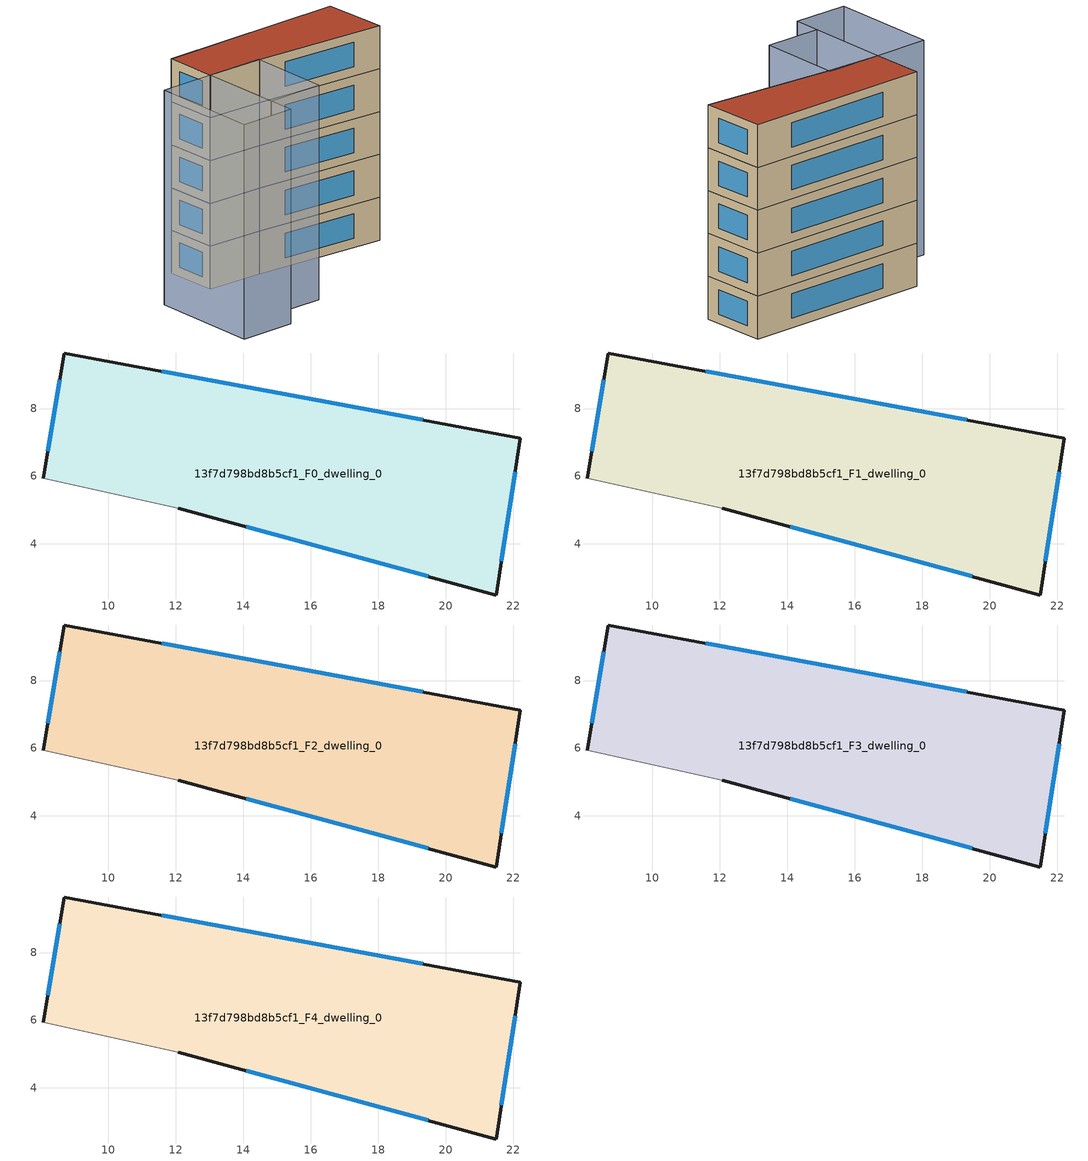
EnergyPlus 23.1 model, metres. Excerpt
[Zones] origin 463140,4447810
13f7d798bd8b5cf1_F0_dwelling_0
 floor ground (EU_floor_Construction): 22.21,7.12 21.49,2.48 12.08,5.05 8.07,5.94 8.7,9.64 z0
 wall outside (EU_wall_Construction): 12.08,5.05 21.49,2.48 22.21,7.12 8.7,9.64 8.07,5.94 z0:3
 wall adiabatic (EU_wall_Construction): 8.07,5.94 12.08,5.05 z0:3
 window (EU_Window_Construction): 8.56,8.85 8.21,6.73 / 19.32,7.66 11.59,9.1 / 21.65,3.47 22.06,6.13 / 14.09,4.5 19.48,3.03 z0.64:2.36
13f7d798bd8b5cf1_F1_dwelling_0
 floor to 13f7d798bd8b5cf1_F0_dwelling_0 (EU_floor_Construction): 22.21,7.12 21.49,2.48 12.08,5.05 8.07,5.94 8.7,9.64 z3
 wall outside (EU_wall_Construction): 12.08,5.05 21.49,2.48 22.21,7.12 8.7,9.64 8.07,5.94 z3:6
 wall adiabatic (EU_wall_Construction): 8.07,5.94 12.08,5.05 z3:6
 window (EU_Window_Construction): 8.56,8.85 8.21,6.73 / 19.32,7.66 11.59,9.1 / 21.65,3.47 22.06,6.13 / 14.09,4.5 19.48,3.03 z3.64:5.36
13f7d798bd8b5cf1_F2_dwelling_0
 floor to 13f7d798bd8b5cf1_F1_dwelling_0 (EU_floor_Construction): 22.21,7.12 21.49,2.48 12.08,5.05 8.07,5.94 8.7,9.64 z6
 wall outside (EU_wall_Construction): 12.08,5.05 21.49,2.48 22.21,7.12 8.7,9.64 8.07,5.94 z6:9
 wall adiabatic (EU_wall_Construction): 8.07,5.94 12.08,5.05 z6:9
 window (EU_Window_Construction): 8.56,8.85 8.21,6.73 / 19.32,7.66 11.59,9.1 / 21.65,3.47 22.06,6.13 / 14.09,4.5 19.48,3.03 z6.64:8.36
13f7d798bd8b5cf1_F3_dwelling_0
 floor to 13f7d798bd8b5cf1_F2_dwelling_0 (EU_floor_Construction): 22.21,7.12 21.49,2.48 12.08,5.05 8.07,5.94 8.7,9.64 z9
 wall outside (EU_wall_Construction): 12.08,5.05 21.49,2.48 22.21,7.12 8.7,9.64 8.07,5.94 z9:12
 wall adiabatic (EU_wall_Construction): 8.07,5.94 12.08,5.05 z9:12
 window (EU_Window_Construction): 8.56,8.85 8.21,6.73 / 19.32,7.66 11.59,9.1 / 21.65,3.47 22.06,6.13 / 14.09,4.5 19.48,3.03 z9.64:11.36
13f7d798bd8b5cf1_F4_dwelling_0
 floor to 13f7d798bd8b5cf1_F3_dwelling_0 (EU_floor_Construction): 22.21,7.12 21.49,2.48 12.08,5.05 8.07,5.94 8.7,9.64 z12
 wall outside (EU_wall_Construction): 12.08,5.05 21.49,2.48 22.21,7.12 8.7,9.64 8.07,5.94 z12:15
 wall adiabatic (EU_wall_Construction): 8.07,5.94 12.08,5.05 z12:15
 window (EU_Window_Construction): 8.56,8.85 8.21,6.73 / 19.32,7.66 11.59,9.1 / 21.65,3.47 22.06,6.13 / 14.09,4.5 19.48,3.03 z12.64:14.36
 roof outside (EU_roof_Construction): 21.49,2.48 22.21,7.12 8.7,9.64 8.07,5.94 12.08,5.05 z15
shading: 4.16,6.69 8.07,5.94 / 8.07,5.94 6.59,-1.8 / 6.59,-1.8 2.67,-1.05 / 2.67,-1.05 4.16,6.69 / 6.95,0.08 8.07,5.94 / 8.07,5.94 12.1,5.16 / 12.1,5.16 10.97,-0.69 / 10.97,-0.69 6.95,0.08 z0:15
[Building]
EU S2 Campaign: North Axis=0; Terrain=City; Solar Distribution=FullExterior
[Site:Location]
Yerevan-Zvartnots.Intl.AP: Latitude=40.15; Longitude=44.383; Time Zone=4; Elevation=854
[SizingPeriod:WeatherFileDays]
AnnualSizingPeriod: Begin Month=1; Begin Day of Month=1; End Month=12; End Day of Month=31; Day of Week for Start Day=Monday; Use Weather File Daylight Saving Period=No; Use Weather File Rain and Snow Indicators=No
[MATERIAL]
EU_InternalMass_Material: Roughness=MediumRough; Thickness=0.1; Conductivity=1; Density=1800; Specific Heat=900; Thermal Absorptance=0.9; Solar Absorptance=0.7; Visible Absorptance=0.7
[MATERIAL:NOMASS] Roughness=MediumRough; Thermal Absorptance=0.9; Solar Absorptance=0.7; Visible Absorptance=0.7
Name | Thermal Resistance
EU_wall_NoMass | 1.05043
EU_roof_NoMass | 1.45357
EU_floor_NoMass | 0.478065
[WINDOWMATERIAL:SIMPLEGLAZINGSYSTEM]
EU_Window_SimpleGlazing: UFactor=2.5566; Solar Heat Gain Coefficient=0.75; Visible Transmittance=0.75
[CONSTRUCTION]
EU_wall_Construction: EU_wall_NoMass
EU_roof_Construction: EU_roof_NoMass
EU_floor_Construction: EU_floor_NoMass
EU_Window_Construction: EU_Window_SimpleGlazing
EU_InternalMass_Construction: EU_InternalMass_Material
[ZONE] Type=1; Multiplier=1; Ceiling Height=autocalculate; Floor Area=autocalculate; Part of Total Floor Area=Yes
Name | Volume
13f7d798bd8b5cf1_F0_dwelling_0 | 171.753
13f7d798bd8b5cf1_F1_dwelling_0; 13f7d798bd8b5cf1_F2_dwelling_0; 13f7d798bd8b5cf1_F3_dwelling_0; 13f7d798bd8b5cf1_F4_dwelling_0 | 171.752
[INTERNALMASS] Construction=EU_InternalMass_Construction; Surface Area=57.2509
Name | Zone or ZoneList
13f7d798bd8b5cf1_F0_dwelling_0_EU_InternalMass | 13f7d798bd8b5cf1_F0_dwelling_0
13f7d798bd8b5cf1_F1_dwelling_0_EU_InternalMass | 13f7d798bd8b5cf1_F1_dwelling_0
13f7d798bd8b5cf1_F2_dwelling_0_EU_InternalMass | 13f7d798bd8b5cf1_F2_dwelling_0
13f7d798bd8b5cf1_F3_dwelling_0_EU_InternalMass | 13f7d798bd8b5cf1_F3_dwelling_0
13f7d798bd8b5cf1_F4_dwelling_0_EU_InternalMass | 13f7d798bd8b5cf1_F4_dwelling_0
[OTHEREQUIPMENT] Fuel Type=Electricity; Design Level Calculation Method=Watts/Area; Power per Zone Floor Area=1; Fraction Latent=0; Fraction Radiant=0; Fraction Lost=0; Carbon Dioxide Generation Rate=0; EndUse Subcategory=EU_Step8_InternalGains
Name | Zone or ZoneList or Space or SpaceList | Schedule
EU_Step8_InternalGain_13f7d798bd8b5cf1_F0_dwelling_0_f000 | 13f7d798bd8b5cf1_F0_dwelling_0 | EU_Step8_GainSchedule_13f7d798bd8b5cf1_F0_dwelling_0_f000
EU_Step8_InternalGain_13f7d798bd8b5cf1_F1_dwelling_0_f000 | 13f7d798bd8b5cf1_F1_dwelling_0 | EU_Step8_GainSchedule_13f7d798bd8b5cf1_F1_dwelling_0_f000
EU_Step8_InternalGain_13f7d798bd8b5cf1_F2_dwelling_0_f000 | 13f7d798bd8b5cf1_F2_dwelling_0 | EU_Step8_GainSchedule_13f7d798bd8b5cf1_F2_dwelling_0_f000
EU_Step8_InternalGain_13f7d798bd8b5cf1_F3_dwelling_0_f000 | 13f7d798bd8b5cf1_F3_dwelling_0 | EU_Step8_GainSchedule_13f7d798bd8b5cf1_F3_dwelling_0_f000
EU_Step8_InternalGain_13f7d798bd8b5cf1_F4_dwelling_0_f000 | 13f7d798bd8b5cf1_F4_dwelling_0 | EU_Step8_GainSchedule_13f7d798bd8b5cf1_F4_dwelling_0_f000
[ZONEVENTILATION:DESIGNFLOWRATE] Schedule=EU_AlwaysOn; Design Flow Rate Calculation Method=AirChanges/Hour; Air Changes per Hour=0.557805; Ventilation Type=Natural; Fan Pressure Rise=0; Fan Total Efficiency=1; Constant Term Coefficient=1; Temperature Term Coefficient=0; Velocity Term Coefficient=0; Velocity Squared Term Coefficient=0; Minimum Indoor Temperature=-100; Maximum Indoor Temperature=100; Delta Temperature=-100; Minimum Outdoor Temperature=-100; Maximum Outdoor Temperature=100; Maximum Wind Speed=40
Name | Zone or ZoneList or Space or SpaceList
EU_ConstantAir_13f7d798bd8b5cf1_F0_dwelling_0 | 13f7d798bd8b5cf1_F0_dwelling_0
EU_ConstantAir_13f7d798bd8b5cf1_F1_dwelling_0 | 13f7d798bd8b5cf1_F1_dwelling_0
EU_ConstantAir_13f7d798bd8b5cf1_F2_dwelling_0 | 13f7d798bd8b5cf1_F2_dwelling_0
EU_ConstantAir_13f7d798bd8b5cf1_F3_dwelling_0 | 13f7d798bd8b5cf1_F3_dwelling_0
EU_ConstantAir_13f7d798bd8b5cf1_F4_dwelling_0 | 13f7d798bd8b5cf1_F4_dwelling_0
[HVACTEMPLATE:THERMOSTAT] Constant Heating Setpoint=20; Constant Cooling Setpoint=50
EU_HeatOnly_13f7d798bd8b5cf1_F0_dwelling_0; EU_HeatOnly_13f7d798bd8b5cf1_F1_dwelling_0; EU_HeatOnly_13f7d798bd8b5cf1_F2_dwelling_0; EU_HeatOnly_13f7d798bd8b5cf1_F3_dwelling_0; EU_HeatOnly_13f7d798bd8b5cf1_F4_dwelling_0
[HVACTEMPLATE:ZONE:IDEALLOADSAIRSYSTEM] System Availability Schedule=EU_AlwaysOn; Maximum Heating Supply Air Temperature=50; Minimum Cooling Supply Air Temperature=13; Maximum Heating Supply Air Humidity Ratio=0.0156; Minimum Cooling Supply Air Humidity Ratio=0.0077; Heating Limit=NoLimit; Cooling Limit=NoLimit; Heating Availability Schedule=EU_AlwaysOn; Cooling Availability Schedule=EU_CoolingOff; Dehumidification Control Type=ConstantSensibleHeatRatio; Cooling Sensible Heat Ratio=0.7; Dehumidification Setpoint=60; Humidification Control Type=None; Humidification Setpoint=30; Outdoor Air Method=None; Outdoor Air Flow Rate per Person=0.00944; Outdoor Air Flow Rate per Zone Floor Area=0; Outdoor Air Flow Rate per Zone=0; Demand Controlled Ventilation Type=None; Outdoor Air Economizer Type=NoEconomizer; Heat Recovery Type=None; Sensible Heat Recovery Effectiveness=0.7; Latent Heat Recovery Effectiveness=0.65
Name | Template Thermostat
13f7d798bd8b5cf1_F0_dwelling_0 | EU_HeatOnly_13f7d798bd8b5cf1_F0_dwelling_0
13f7d798bd8b5cf1_F1_dwelling_0 | EU_HeatOnly_13f7d798bd8b5cf1_F1_dwelling_0
13f7d798bd8b5cf1_F2_dwelling_0 | EU_HeatOnly_13f7d798bd8b5cf1_F2_dwelling_0
13f7d798bd8b5cf1_F3_dwelling_0 | EU_HeatOnly_13f7d798bd8b5cf1_F3_dwelling_0
13f7d798bd8b5cf1_F4_dwelling_0 | EU_HeatOnly_13f7d798bd8b5cf1_F4_dwelling_0
[SIZING:ZONE] Zone Cooling Design Supply Air Temperature Input Method=SupplyAirTemperature; Zone Cooling Design Supply Air Temperature=13; Zone Heating Design Supply Air Temperature Input Method=SupplyAirTemperature; Zone Heating Design Supply Air Temperature=50; Zone Cooling Design Supply Air Humidity Ratio=0.008; Zone Heating Design Supply Air Humidity Ratio=0.008; Cooling Design Air Flow Method=DesignDay; Cooling Design Air Flow Rate=0; Cooling Minimum Air Flow per Zone Floor Area=0.000762; Cooling Minimum Air Flow=0; Cooling Minimum Air Flow Fraction=0.2; Heating Design Air Flow Method=DesignDay; Heating Design Air Flow Rate=0; Heating Maximum Air Flow per Zone Floor Area=0.002032; Heating Maximum Air Flow=0.141576; Heating Maximum Air Flow Fraction=0.3; Account for Dedicated Outdoor Air System=No; Dedicated Outdoor Air System Control Strategy=NeutralSupplyAir; Dedicated Outdoor Air Low Setpoint Temperature for Design=autosize; Dedicated Outdoor Air High Setpoint Temperature for Design=autosize; Zone Load Sizing Method=Sensible Load Only No Latent Load; Zone Latent Cooling Design Supply Air Humidity Ratio Input Method=HumidityRatioDifference; Zone Cooling Design Supply Air Humidity Ratio Difference=0.005; Zone Latent Heating Design Supply Air Humidity Ratio Input Method=HumidityRatioDifference; Zone Humidification Design Supply Air Humidity Ratio Difference=0.005
13f7d798bd8b5cf1_F0_dwelling_0; 13f7d798bd8b5cf1_F1_dwelling_0; 13f7d798bd8b5cf1_F2_dwelling_0; 13f7d798bd8b5cf1_F3_dwelling_0; 13f7d798bd8b5cf1_F4_dwelling_0
[SCHEDULE:CONSTANT]
Name | Hourly Value
EU_AlwaysOn | 1
EU_CoolingOff | 0
[SCHEDULE:FILE] Column Number=1; Rows to Skip at Top=0; Number of Hours of Data=8760; Column Separator=Comma; Interpolate to Timestep=No; Minutes per Item=60; Adjust Schedule for Daylight Savings=Yes
Name | File
EU_Step8_GainSchedule_13f7d798bd8b5cf1_F0_dwelling_0_f000 | ../../schedules/13f7d798bd8b5cf1/13f7d798bd8b5cf1_F0_dwelling_0_f000_gain.csv
EU_Step8_GainSchedule_13f7d798bd8b5cf1_F1_dwelling_0_f000 | ../../schedules/13f7d798bd8b5cf1/13f7d798bd8b5cf1_F1_dwelling_0_f000_gain.csv
EU_Step8_GainSchedule_13f7d798bd8b5cf1_F2_dwelling_0_f000 | ../../schedules/13f7d798bd8b5cf1/13f7d798bd8b5cf1_F2_dwelling_0_f000_gain.csv
EU_Step8_GainSchedule_13f7d798bd8b5cf1_F3_dwelling_0_f000 | ../../schedules/13f7d798bd8b5cf1/13f7d798bd8b5cf1_F3_dwelling_0_f000_gain.csv
EU_Step8_GainSchedule_13f7d798bd8b5cf1_F4_dwelling_0_f000 | ../../schedules/13f7d798bd8b5cf1/13f7d798bd8b5cf1_F4_dwelling_0_f000_gain.csv
